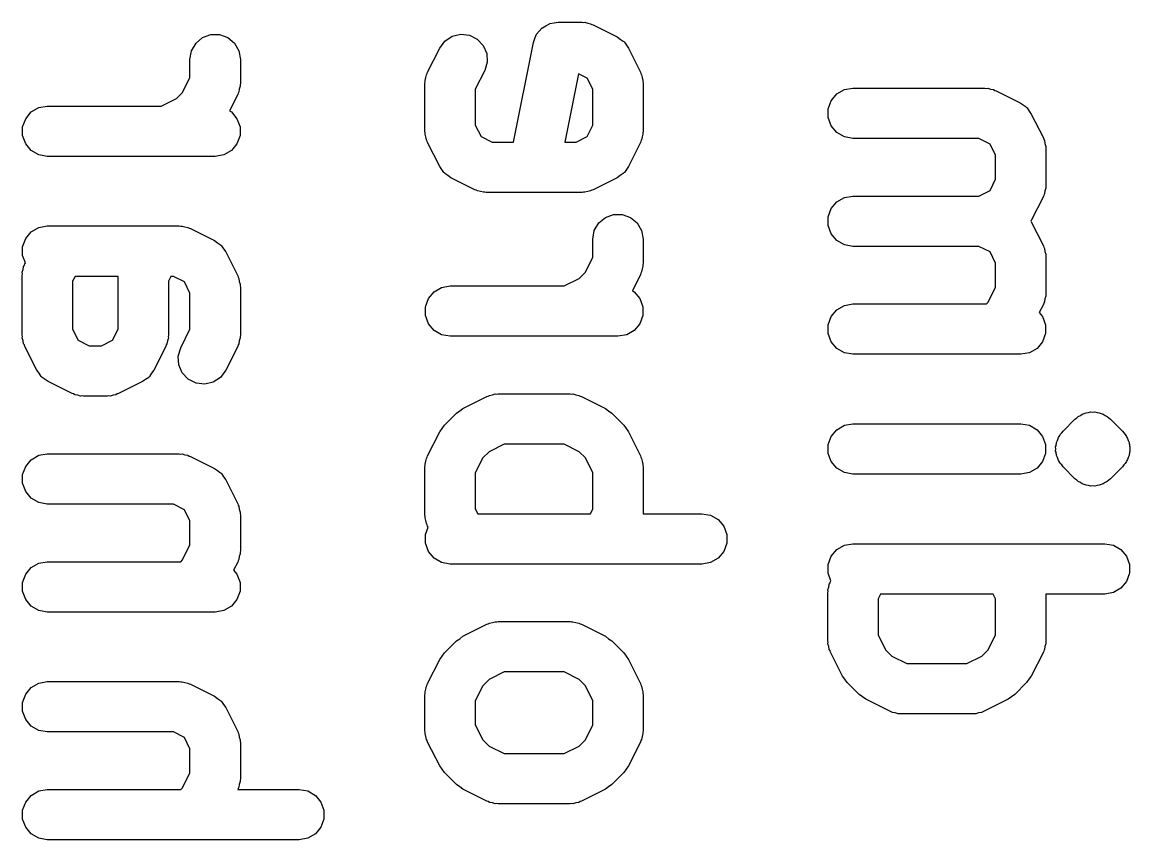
# Model space of a CAD drawing. Extents: x 143.4 to 157.2, y -97.9 to -72.4.
# Drawn here: x 150.62 to 157.22, y -90.33 to -85.46 of the extents above; entities that cross this region are included whole.
import ezdxf

# ---------------------------------------------------------------- set-up
doc = ezdxf.new("R2010")
doc.units = 0
doc.header["$MEASUREMENT"] = 0
doc.layers.add('BLACK', color=7, linetype='CONTINUOUS')

msp = doc.modelspace()

# ---------------------------------------------------------------- linework, layer by layer
at = {"layer": 'Black'}
for p, q in [((153.742, -85.4784), (153.763, -85.4662)), ((153.763, -85.4662), (153.765, -85.4659)), ((153.765, -85.4659), (153.766, -85.4651)), ((153.766, -85.4651), (153.79, -85.4614)), ((153.79, -85.4614), (153.814, -85.4571)), ((153.814, -85.4571), (153.957, -85.4571)), ((153.957, -85.4571), (153.966, -85.4586)), ((153.966, -85.4586), (153.974, -85.4581)), ((153.974, -85.4581), (153.991, -85.4631)), ((153.991, -85.4631), (154.008, -85.4662)), ((154.008, -85.4662), (154.016, -85.4705)), ((151.696, -85.5487), (151.745, -85.5309)), ((151.745, -85.5309), (151.797, -85.5309)), ((151.797, -85.5309), (151.846, -85.5487)), ((153.183, -85.5409), (153.234, -85.5288)), ((153.234, -85.5288), (153.286, -85.5348)), ((153.286, -85.5348), (153.332, -85.5581)), ((153.676, -85.555), (153.684, -85.5321)), ((153.684, -85.5321), (153.685, -85.5308)), ((153.685, -85.5308), (153.686, -85.5292)), ((153.686, -85.5292), (153.702, -85.5109)), ((153.702, -85.5109), (153.718, -85.4922)), ((153.718, -85.4922), (153.719, -85.4914)), ((153.719, -85.4914), (153.721, -85.4901)), ((153.721, -85.4901), (153.742, -85.4784)), ((154.016, -85.4705), (154.024, -85.473)), ((154.024, -85.473), (154.167, -85.5444)), ((151.63, -85.6273), (151.657, -85.5822)), ((151.657, -85.5822), (151.696, -85.5487)), ((151.846, -85.5487), (151.886, -85.5822)), ((151.886, -85.5822), (151.912, -85.6273)), ((153.109, -85.6115), (153.14, -85.5696)), ((153.14, -85.5696), (153.183, -85.5409)), ((153.332, -85.5581), (153.368, -85.5959)), ((153.368, -85.5959), (153.389, -85.6437)), ((153.548, -86.1714), (153.667, -85.5777)), ((153.667, -85.5777), (153.676, -85.555)), ((154.167, -85.5444), (154.185, -85.5575)), ((154.185, -85.5575), (154.203, -85.5696)), ((154.203, -85.5696), (154.206, -85.573)), ((154.206, -85.573), (154.209, -85.5754)), ((154.209, -85.5754), (154.221, -85.5938)), ((154.221, -85.5938), (154.234, -85.6115)), ((151.621, -85.6786), (151.63, -85.6273)), ((151.912, -85.6273), (151.921, -85.6786)), ((153.037, -85.7543), (153.109, -85.6115)), ((153.389, -85.6437), (153.392, -85.6957)), ((154.234, -85.6115), (154.306, -85.7543)), ((151.621, -85.786), (151.621, -85.6786)), ((151.921, -85.6786), (151.921, -85.8214)), ((153.392, -85.6957), (153.377, -85.7457)), ((151.577, -85.8754), (151.621, -85.786)), ((153.022, -85.8043), (153.027, -85.7874)), ((153.027, -85.7874), (153.03, -85.7701)), ((153.03, -85.7701), (153.035, -85.7626)), ((153.035, -85.7626), (153.037, -85.7543)), ((153.377, -85.7457), (153.321, -85.8568)), ((153.936, -85.7642), (153.854, -86.1714)), ((153.988, -85.7904), (153.936, -85.7642)), ((154.021, -85.8568), (153.988, -85.7904)), ((154.306, -85.7543), (154.308, -85.7626)), ((154.308, -85.7626), (154.312, -85.7701)), ((154.312, -85.7701), (154.315, -85.7874)), ((154.315, -85.7874), (154.32, -85.8043)), ((151.915, -85.8554), (151.912, -85.8727)), ((151.92, -85.8386), (151.915, -85.8554)), ((151.921, -85.8214), (151.92, -85.8299)), ((151.92, -85.8299), (151.92, -85.8386)), ((153.021, -85.8214), (153.023, -85.8129)), ((153.021, -86.1071), (153.021, -85.8214)), ((153.023, -85.8129), (153.022, -85.8043)), ((153.321, -85.8568), (153.321, -86.0717)), ((154.021, -86.0717), (154.021, -85.8568)), ((154.32, -85.8043), (154.32, -85.8129)), ((154.32, -85.8129), (154.321, -85.8214)), ((154.321, -85.8214), (154.321, -86.1071)), ((155.475, -85.8851), (155.52, -85.859)), ((155.52, -85.859), (155.571, -85.85)), ((155.571, -85.85), (156.357, -85.85)), ((156.357, -85.85), (156.366, -85.8515)), ((156.366, -85.8515), (156.374, -85.851)), ((156.374, -85.851), (156.391, -85.856)), ((156.391, -85.856), (156.408, -85.859)), ((156.408, -85.859), (156.416, -85.8634)), ((156.416, -85.8634), (156.424, -85.8658)), ((156.424, -85.8658), (156.567, -85.9373)), ((151.45, -85.9571), (151.54, -85.9124)), ((151.54, -85.9124), (151.577, -85.8754)), ((151.906, -85.8885), (151.857, -85.9859)), ((151.908, -85.8802), (151.906, -85.8885)), ((151.912, -85.8727), (151.908, -85.8802)), ((155.424, -85.974), (155.442, -85.925)), ((155.442, -85.925), (155.475, -85.8851)), ((150.642, -86.0321), (150.675, -85.9922)), ((150.675, -85.9922), (150.72, -85.9662)), ((150.72, -85.9662), (150.771, -85.9571)), ((150.771, -85.9571), (151.45, -85.9571)), ((151.857, -85.9859), (151.868, -85.9922)), ((151.868, -85.9922), (151.901, -86.0321)), ((155.424, -86.026), (155.424, -85.974)), ((156.567, -85.9373), (156.585, -85.9504)), ((156.585, -85.9504), (156.603, -85.9625)), ((156.603, -85.9625), (156.606, -85.9658)), ((156.606, -85.9658), (156.609, -85.9683)), ((156.609, -85.9683), (156.621, -85.9867)), ((156.621, -85.9867), (156.634, -86.0043)), ((150.624, -86.0811), (150.642, -86.0321)), ((151.901, -86.0321), (151.919, -86.0811)), ((155.442, -86.075), (155.424, -86.026)), ((156.634, -86.0043), (156.706, -86.1472)), ((150.624, -86.1332), (150.624, -86.0811)), ((151.919, -86.0811), (151.919, -86.1332)), ((153.023, -86.1157), (153.021, -86.1071)), ((153.022, -86.1243), (153.023, -86.1157)), ((153.027, -86.1411), (153.022, -86.1243)), ((153.321, -86.0717), (153.355, -86.1382)), ((153.988, -86.1382), (154.021, -86.0717)), ((154.32, -86.1243), (154.315, -86.1411)), ((154.321, -86.1071), (154.32, -86.1157)), ((154.32, -86.1157), (154.32, -86.1243)), ((155.475, -86.1149), (155.442, -86.075)), ((155.52, -86.141), (155.475, -86.1149)), ((150.642, -86.1821), (150.624, -86.1332)), ((150.675, -86.222), (150.642, -86.1821)), ((151.901, -86.1821), (151.868, -86.222)), ((151.919, -86.1332), (151.901, -86.1821)), ((153.03, -86.1584), (153.027, -86.1411)), ((153.035, -86.1659), (153.03, -86.1584)), ((153.037, -86.1742), (153.035, -86.1659)), ((153.109, -86.3171), (153.037, -86.1742)), ((153.355, -86.1382), (153.421, -86.1714)), ((153.421, -86.1714), (153.548, -86.1714)), ((153.854, -86.1714), (153.922, -86.1714)), ((153.922, -86.1714), (153.988, -86.1382)), ((154.306, -86.1742), (154.234, -86.3171)), ((154.308, -86.1659), (154.306, -86.1742)), ((154.312, -86.1584), (154.308, -86.1659)), ((154.315, -86.1411), (154.312, -86.1584)), ((155.571, -86.15), (155.52, -86.141)), ((156.322, -86.15), (155.571, -86.15)), ((156.388, -86.1832), (156.322, -86.15)), ((156.421, -86.2497), (156.388, -86.1832)), ((156.706, -86.1472), (156.708, -86.1555)), ((156.708, -86.1555), (156.712, -86.163)), ((156.712, -86.163), (156.715, -86.1803)), ((156.715, -86.1803), (156.72, -86.1971)), ((150.72, -86.2481), (150.675, -86.222)), ((150.771, -86.2571), (150.72, -86.2481)), ((151.771, -86.2571), (150.771, -86.2571)), ((151.823, -86.2481), (151.771, -86.2571)), ((151.868, -86.222), (151.823, -86.2481)), ((156.421, -86.3932), (156.421, -86.2497)), ((156.72, -86.1971), (156.72, -86.2058)), ((156.72, -86.2058), (156.721, -86.2143)), ((156.721, -86.2143), (156.721, -86.4286)), ((153.122, -86.3348), (153.109, -86.3171)), ((154.234, -86.3171), (154.221, -86.3348)), ((153.134, -86.3531), (153.122, -86.3348)), ((153.137, -86.3556), (153.134, -86.3531)), ((153.14, -86.3589), (153.137, -86.3556)), ((153.158, -86.3711), (153.14, -86.3589)), ((153.176, -86.3842), (153.158, -86.3711)), ((153.319, -86.4556), (153.176, -86.3842)), ((154.167, -86.3842), (154.024, -86.4556)), ((154.185, -86.3711), (154.167, -86.3842)), ((154.203, -86.3589), (154.185, -86.3711)), ((154.206, -86.3556), (154.203, -86.3589)), ((154.209, -86.3531), (154.206, -86.3556)), ((154.221, -86.3348), (154.209, -86.3531)), ((156.388, -86.4596), (156.421, -86.3932)), ((153.327, -86.4581), (153.319, -86.4556)), ((153.334, -86.4624), (153.327, -86.4581)), ((154.016, -86.4581), (154.008, -86.4624)), ((154.024, -86.4556), (154.016, -86.4581)), ((156.322, -86.4929), (156.388, -86.4596)), ((156.72, -86.4457), (156.715, -86.4626)), ((156.721, -86.4286), (156.72, -86.4371)), ((156.72, -86.4371), (156.72, -86.4457)), ((153.352, -86.4654), (153.334, -86.4624)), ((153.369, -86.4704), (153.352, -86.4654)), ((153.377, -86.4699), (153.369, -86.4704)), ((153.386, -86.4714), (153.377, -86.4699)), ((153.957, -86.4714), (153.386, -86.4714)), ((153.966, -86.4699), (153.957, -86.4714)), ((153.974, -86.4704), (153.966, -86.4699)), ((153.991, -86.4654), (153.974, -86.4704)), ((154.008, -86.4624), (153.991, -86.4654)), ((155.475, -86.5279), (155.52, -86.5019)), ((155.52, -86.5019), (155.571, -86.4929)), ((155.571, -86.4929), (156.322, -86.4929)), ((156.706, -86.4957), (156.634, -86.6385)), ((156.708, -86.4874), (156.706, -86.4957)), ((156.712, -86.4799), (156.708, -86.4874)), ((156.715, -86.4626), (156.712, -86.4799)), ((155.424, -86.6168), (155.442, -86.5679)), ((155.442, -86.5679), (155.475, -86.5279)), ((154.03, -86.6987), (154.057, -86.6536)), ((154.057, -86.6536), (154.096, -86.6201)), ((154.096, -86.6201), (154.145, -86.6023)), ((154.145, -86.6023), (154.197, -86.6023)), ((154.197, -86.6023), (154.246, -86.6201)), ((154.246, -86.6201), (154.286, -86.6536)), ((154.286, -86.6536), (154.312, -86.6987)), ((155.424, -86.6689), (155.424, -86.6168)), ((156.634, -86.6385), (156.631, -86.6429)), ((156.631, -86.6429), (156.634, -86.6472)), ((156.634, -86.6472), (156.706, -86.7901)), ((150.642, -86.7464), (150.675, -86.7065)), ((150.675, -86.7065), (150.72, -86.6805)), ((150.72, -86.6805), (150.771, -86.6714)), ((150.771, -86.6714), (151.557, -86.6714)), ((151.557, -86.6714), (151.566, -86.6729)), ((151.566, -86.6729), (151.574, -86.6724)), ((151.574, -86.6724), (151.591, -86.6774)), ((151.591, -86.6774), (151.608, -86.6805)), ((151.608, -86.6805), (151.616, -86.6848)), ((151.616, -86.6848), (151.624, -86.6873)), ((151.624, -86.6873), (151.767, -86.7587)), ((154.021, -86.75), (154.03, -86.6987)), ((154.312, -86.6987), (154.321, -86.75)), ((155.442, -86.7179), (155.424, -86.6689)), ((155.475, -86.7578), (155.442, -86.7179)), ((150.624, -86.7954), (150.642, -86.7464)), ((151.767, -86.7587), (151.785, -86.7718)), ((151.785, -86.7718), (151.803, -86.7839)), ((151.803, -86.7839), (151.806, -86.7873)), ((151.806, -86.7873), (151.809, -86.7897)), ((151.809, -86.7897), (151.821, -86.8081)), ((154.021, -86.8574), (154.021, -86.75)), ((154.321, -86.75), (154.321, -86.8929)), ((155.52, -86.7838), (155.475, -86.7578)), ((155.571, -86.7929), (155.52, -86.7838)), ((150.624, -86.8475), (150.624, -86.7954)), ((150.64, -86.8919), (150.624, -86.8475)), ((151.821, -86.8081), (151.834, -86.8258)), ((151.834, -86.8258), (151.906, -86.9686)), ((156.322, -86.7929), (155.571, -86.7929)), ((156.388, -86.8261), (156.322, -86.7929)), ((156.421, -86.8926), (156.388, -86.8261)), ((156.706, -86.7901), (156.708, -86.7983)), ((156.708, -86.7983), (156.712, -86.8058)), ((156.712, -86.8058), (156.715, -86.8231)), ((156.715, -86.8231), (156.72, -86.84)), ((156.72, -86.84), (156.72, -86.8486)), ((156.72, -86.8486), (156.721, -86.8571)), ((150.627, -86.9303), (150.63, -86.913)), ((150.63, -86.913), (150.635, -86.9055)), ((150.635, -86.9055), (150.637, -86.8972)), ((150.637, -86.8972), (150.64, -86.8919)), ((153.977, -86.9469), (154.021, -86.8574)), ((154.32, -86.91), (154.315, -86.9269)), ((154.321, -86.8929), (154.32, -86.9014)), ((154.32, -86.9014), (154.32, -86.91)), ((156.421, -87.036), (156.421, -86.8926)), ((156.721, -86.8571), (156.721, -87.0714)), ((150.621, -86.9643), (150.623, -86.9558)), ((150.621, -87.3214), (150.621, -86.9643)), ((150.622, -86.9471), (150.627, -86.9303)), ((150.623, -86.9558), (150.622, -86.9471)), ((150.936, -86.9714), (150.921, -86.9997)), ((151.193, -86.9714), (150.936, -86.9714)), ((151.193, -87.286), (151.193, -86.9714)), ((151.507, -86.9714), (151.493, -86.9997)), ((151.522, -86.9714), (151.507, -86.9714)), ((151.588, -87.0047), (151.522, -86.9714)), ((151.906, -86.9686), (151.908, -86.9769)), ((151.908, -86.9769), (151.912, -86.9844)), ((151.912, -86.9844), (151.915, -87.0017)), ((153.85, -87.0286), (153.94, -86.9839)), ((153.94, -86.9839), (153.977, -86.9469)), ((154.306, -86.9599), (154.257, -87.0573)), ((154.308, -86.9517), (154.306, -86.9599)), ((154.312, -86.9442), (154.308, -86.9517)), ((154.315, -86.9269), (154.312, -86.9442)), ((150.921, -86.9997), (150.921, -87.286)), ((151.493, -86.9997), (151.493, -87.3214)), ((151.621, -87.0711), (151.588, -87.0047)), ((151.915, -87.0017), (151.92, -87.0186)), ((151.92, -87.0186), (151.92, -87.0272)), ((151.92, -87.0272), (151.921, -87.0357)), ((151.921, -87.0357), (151.921, -87.3214)), ((153.075, -87.0637), (153.12, -87.0376)), ((153.12, -87.0376), (153.171, -87.0286)), ((153.171, -87.0286), (153.85, -87.0286)), ((156.377, -87.1254), (156.421, -87.036)), ((151.621, -87.286), (151.621, -87.0711)), ((153.024, -87.1525), (153.042, -87.1036)), ((153.042, -87.1036), (153.075, -87.0637)), ((154.257, -87.0573), (154.268, -87.0637)), ((154.268, -87.0637), (154.301, -87.1036)), ((154.301, -87.1036), (154.319, -87.1525)), ((156.715, -87.1054), (156.712, -87.1227)), ((156.72, -87.0886), (156.715, -87.1054)), ((156.721, -87.0714), (156.72, -87.0799)), ((156.72, -87.0799), (156.72, -87.0886)), ((153.024, -87.2046), (153.024, -87.1525)), ((154.319, -87.1525), (154.319, -87.2046)), ((155.442, -87.2107), (155.475, -87.1708)), ((155.475, -87.1708), (155.52, -87.1448)), ((155.52, -87.1448), (155.571, -87.1357)), ((155.571, -87.1357), (156.366, -87.1357)), ((156.366, -87.1357), (156.377, -87.1254)), ((156.706, -87.1385), (156.681, -87.1869)), ((156.708, -87.1302), (156.706, -87.1385)), ((156.712, -87.1227), (156.708, -87.1302)), ((153.042, -87.2536), (153.024, -87.2046)), ((154.319, -87.2046), (154.301, -87.2536)), ((155.424, -87.2597), (155.442, -87.2107)), ((156.681, -87.1869), (156.701, -87.2107)), ((156.701, -87.2107), (156.719, -87.2597)), ((150.921, -87.286), (150.955, -87.3525)), ((151.16, -87.3525), (151.193, -87.286)), ((151.566, -87.3972), (151.621, -87.286)), ((153.075, -87.2935), (153.042, -87.2536)), ((153.12, -87.3195), (153.075, -87.2935)), ((154.268, -87.2935), (154.223, -87.3195)), ((154.301, -87.2536), (154.268, -87.2935)), ((155.424, -87.3118), (155.424, -87.2597)), ((155.442, -87.3607), (155.424, -87.3118)), ((156.719, -87.3118), (156.701, -87.3607)), ((156.719, -87.2597), (156.719, -87.3118)), ((150.623, -87.3299), (150.621, -87.3214)), ((150.622, -87.3386), (150.623, -87.3299)), ((150.627, -87.3554), (150.622, -87.3386)), ((150.63, -87.3727), (150.627, -87.3554)), ((150.635, -87.3802), (150.63, -87.3727)), ((150.637, -87.3885), (150.635, -87.3802)), ((150.955, -87.3525), (151.021, -87.3857)), ((151.093, -87.3857), (151.16, -87.3525)), ((151.479, -87.3802), (151.477, -87.3885)), ((151.484, -87.3727), (151.479, -87.3802)), ((151.487, -87.3554), (151.484, -87.3727)), ((151.492, -87.3386), (151.487, -87.3554)), ((151.493, -87.3214), (151.491, -87.3299)), ((151.491, -87.3299), (151.492, -87.3386)), ((151.908, -87.3802), (151.906, -87.3885)), ((151.912, -87.3727), (151.908, -87.3802)), ((151.915, -87.3554), (151.912, -87.3727)), ((151.92, -87.3386), (151.915, -87.3554)), ((151.921, -87.3214), (151.92, -87.3299)), ((151.92, -87.3299), (151.92, -87.3386)), ((153.171, -87.3286), (153.12, -87.3195)), ((154.171, -87.3286), (153.171, -87.3286)), ((154.223, -87.3195), (154.171, -87.3286)), ((155.475, -87.4006), (155.442, -87.3607)), ((156.701, -87.3607), (156.668, -87.4006)), ((150.709, -87.5314), (150.637, -87.3885)), ((151.021, -87.3857), (151.093, -87.3857)), ((151.477, -87.3885), (151.406, -87.5314)), ((151.551, -87.4471), (151.566, -87.3972)), ((151.554, -87.4991), (151.551, -87.4471)), ((151.906, -87.3885), (151.834, -87.5314)), ((155.52, -87.4267), (155.475, -87.4006)), ((155.571, -87.4357), (155.52, -87.4267)), ((156.571, -87.4357), (155.571, -87.4357)), ((156.623, -87.4267), (156.571, -87.4357)), ((156.668, -87.4006), (156.623, -87.4267)), ((151.575, -87.5469), (151.554, -87.4991)), ((150.722, -87.549), (150.709, -87.5314)), ((150.734, -87.5674), (150.722, -87.549)), ((150.737, -87.5699), (150.734, -87.5674)), ((150.74, -87.5732), (150.737, -87.5699)), ((150.758, -87.5853), (150.74, -87.5732)), ((151.375, -87.5732), (151.356, -87.5853)), ((151.377, -87.5699), (151.375, -87.5732)), ((151.38, -87.5674), (151.377, -87.5699)), ((151.392, -87.549), (151.38, -87.5674)), ((151.406, -87.5314), (151.392, -87.549)), ((151.611, -87.5848), (151.575, -87.5469)), ((151.803, -87.5732), (151.76, -87.6019)), ((151.834, -87.5314), (151.803, -87.5732)), ((150.776, -87.5984), (150.758, -87.5853)), ((150.919, -87.6699), (150.776, -87.5984)), ((151.339, -87.5984), (151.196, -87.6699)), ((151.356, -87.5853), (151.339, -87.5984)), ((151.657, -87.6081), (151.611, -87.5848)), ((151.709, -87.614), (151.657, -87.6081)), ((151.76, -87.6019), (151.709, -87.614)), ((150.927, -87.6723), (150.919, -87.6699)), ((150.934, -87.6767), (150.927, -87.6723)), ((150.952, -87.6797), (150.934, -87.6767)), ((150.969, -87.6847), (150.952, -87.6797)), ((150.977, -87.6842), (150.969, -87.6847)), ((150.986, -87.6857), (150.977, -87.6842)), ((151.129, -87.6857), (150.986, -87.6857)), ((151.137, -87.6842), (151.129, -87.6857)), ((151.146, -87.6847), (151.137, -87.6842)), ((151.163, -87.6797), (151.146, -87.6847)), ((151.18, -87.6767), (151.163, -87.6797)), ((151.187, -87.6723), (151.18, -87.6767)), ((151.196, -87.6699), (151.187, -87.6723)), ((153.247, -87.7587), (153.39, -87.6873)), ((153.39, -87.6873), (153.398, -87.6848)), ((153.398, -87.6848), (153.406, -87.6805)), ((153.406, -87.6805), (153.423, -87.6774)), ((153.423, -87.6774), (153.44, -87.6724)), ((153.44, -87.6724), (153.449, -87.6729)), ((153.449, -87.6729), (153.457, -87.6714)), ((153.457, -87.6714), (153.886, -87.6714)), ((153.886, -87.6714), (153.894, -87.6729)), ((153.894, -87.6729), (153.903, -87.6724)), ((153.903, -87.6724), (153.92, -87.6774)), ((153.92, -87.6774), (153.937, -87.6805)), ((153.937, -87.6805), (153.945, -87.6848)), ((153.945, -87.6848), (153.953, -87.6873)), ((153.953, -87.6873), (154.096, -87.7587)), ((153.208, -87.7868), (153.228, -87.773)), ((153.228, -87.773), (153.247, -87.7587)), ((154.096, -87.7587), (154.115, -87.773)), ((154.115, -87.773), (154.135, -87.7868)), ((156.974, -87.7825), (156.987, -87.7791)), ((156.987, -87.7791), (157, -87.7803)), ((157, -87.7803), (157.013, -87.7791)), ((157.013, -87.7791), (157.026, -87.7825)), ((153.137, -87.8582), (153.208, -87.7868)), ((154.135, -87.7868), (154.206, -87.8582)), ((156.823, -87.8939), (156.894, -87.8225)), ((156.894, -87.8225), (156.905, -87.815)), ((156.905, -87.815), (156.914, -87.8057)), ((156.914, -87.8057), (156.926, -87.8002)), ((156.926, -87.8002), (156.937, -87.7926)), ((156.937, -87.7926), (156.949, -87.7892)), ((156.949, -87.7892), (156.961, -87.7837)), ((156.961, -87.7837), (156.974, -87.7825)), ((157.026, -87.7825), (157.039, -87.7837)), ((157.039, -87.7837), (157.051, -87.7892)), ((157.051, -87.7892), (157.063, -87.7926)), ((157.063, -87.7926), (157.074, -87.8002)), ((157.074, -87.8002), (157.086, -87.8057)), ((157.086, -87.8057), (157.095, -87.815)), ((157.095, -87.815), (157.106, -87.8225)), ((157.106, -87.8225), (157.177, -87.8939)), ((153.037, -88.0401), (153.109, -87.8972)), ((153.109, -87.8972), (153.123, -87.8779)), ((153.123, -87.8779), (153.137, -87.8582)), ((154.206, -87.8582), (154.22, -87.8779)), ((154.22, -87.8779), (154.234, -87.8972)), ((154.234, -87.8972), (154.306, -88.0401)), ((155.442, -87.925), (155.475, -87.8851)), ((155.475, -87.8851), (155.52, -87.859)), ((155.52, -87.859), (155.571, -87.85)), ((155.571, -87.85), (156.571, -87.85)), ((156.571, -87.85), (156.623, -87.859)), ((156.623, -87.859), (156.668, -87.8851)), ((156.668, -87.8851), (156.701, -87.925)), ((156.806, -87.914), (156.815, -87.9047)), ((156.815, -87.9047), (156.823, -87.8939)), ((157.177, -87.8939), (157.185, -87.9047)), ((157.185, -87.9047), (157.194, -87.914)), ((153.493, -87.9714), (153.403, -88.0161)), ((153.85, -87.9714), (153.493, -87.9714)), ((153.94, -88.0161), (153.85, -87.9714)), ((155.424, -87.974), (155.442, -87.925)), ((155.424, -88.026), (155.424, -87.974)), ((156.701, -87.925), (156.719, -87.974)), ((156.719, -87.974), (156.719, -88.026)), ((156.781, -87.974), (156.783, -87.9678)), ((156.781, -87.9805), (156.781, -87.974)), ((156.783, -87.9678), (156.784, -87.9612)), ((156.784, -87.9612), (156.789, -87.9493)), ((156.789, -87.9493), (156.793, -87.9366)), ((156.793, -87.9366), (156.796, -87.9312)), ((156.796, -87.9312), (156.799, -87.925)), ((156.799, -87.925), (156.803, -87.9199)), ((156.803, -87.9199), (156.806, -87.914)), ((157.194, -87.914), (157.197, -87.9199)), ((157.197, -87.9199), (157.201, -87.925)), ((157.201, -87.925), (157.204, -87.9312)), ((157.204, -87.9312), (157.207, -87.9366)), ((157.207, -87.9366), (157.211, -87.9493)), ((157.211, -87.9493), (157.216, -87.9612)), ((157.216, -87.9612), (157.217, -87.9678)), ((157.217, -87.9678), (157.219, -87.974)), ((157.219, -87.974), (157.219, -87.9805)), ((150.675, -88.0637), (150.72, -88.0376)), ((150.72, -88.0376), (150.771, -88.0286)), ((150.771, -88.0286), (151.557, -88.0286)), ((151.557, -88.0286), (151.566, -88.0301)), ((151.566, -88.0301), (151.574, -88.0296)), ((151.574, -88.0296), (151.591, -88.0346)), ((151.591, -88.0346), (151.608, -88.0376)), ((151.608, -88.0376), (151.616, -88.0419)), ((151.616, -88.0419), (151.624, -88.0444)), ((153.035, -88.0483), (153.037, -88.0401)), ((153.403, -88.0161), (153.366, -88.0531)), ((153.977, -88.0531), (153.94, -88.0161)), ((154.306, -88.0401), (154.308, -88.0483)), ((155.442, -88.075), (155.424, -88.026)), ((156.719, -88.026), (156.701, -88.075)), ((156.779, -87.9869), (156.781, -87.9805)), ((156.78, -88), (156.779, -87.9869)), ((156.779, -88.0131), (156.78, -88)), ((156.781, -88.0194), (156.779, -88.0131)), ((156.781, -88.026), (156.781, -88.0194)), ((156.783, -88.0322), (156.781, -88.026)), ((156.784, -88.0388), (156.783, -88.0322)), ((156.789, -88.0507), (156.784, -88.0388)), ((157.216, -88.0388), (157.211, -88.0507)), ((157.217, -88.0322), (157.216, -88.0388)), ((157.219, -88.026), (157.217, -88.0322)), ((157.219, -87.9805), (157.221, -87.9869)), ((157.221, -88.0131), (157.219, -88.0194)), ((157.219, -88.0194), (157.219, -88.026)), ((157.221, -87.9869), (157.22, -88)), ((157.22, -88), (157.221, -88.0131)), ((150.624, -88.1525), (150.642, -88.1036)), ((150.642, -88.1036), (150.675, -88.0637)), ((151.624, -88.0444), (151.767, -88.1158)), ((153.021, -88.1071), (153.023, -88.0986)), ((153.021, -88.3929), (153.021, -88.1071)), ((153.022, -88.09), (153.027, -88.0731)), ((153.023, -88.0986), (153.022, -88.09)), ((153.027, -88.0731), (153.03, -88.0558)), ((153.03, -88.0558), (153.035, -88.0483)), ((153.366, -88.0531), (153.321, -88.1426)), ((154.021, -88.1426), (153.977, -88.0531)), ((154.308, -88.0483), (154.312, -88.0558)), ((154.312, -88.0558), (154.315, -88.0731)), ((154.315, -88.0731), (154.32, -88.09)), ((154.32, -88.09), (154.32, -88.0986)), ((154.32, -88.0986), (154.321, -88.1071)), ((154.321, -88.1071), (154.321, -88.3857)), ((155.475, -88.1149), (155.442, -88.075)), ((156.701, -88.075), (156.668, -88.1149)), ((156.793, -88.0634), (156.789, -88.0507)), ((156.796, -88.0688), (156.793, -88.0634)), ((156.799, -88.075), (156.796, -88.0688)), ((156.803, -88.0801), (156.799, -88.075)), ((156.806, -88.086), (156.803, -88.0801)), ((156.815, -88.0953), (156.806, -88.086)), ((156.823, -88.1061), (156.815, -88.0953)), ((156.894, -88.1775), (156.823, -88.1061)), ((157.177, -88.1061), (157.106, -88.1775)), ((157.185, -88.0953), (157.177, -88.1061)), ((157.194, -88.086), (157.185, -88.0953)), ((157.197, -88.0801), (157.194, -88.086)), ((157.201, -88.075), (157.197, -88.0801)), ((157.204, -88.0688), (157.201, -88.075)), ((157.207, -88.0634), (157.204, -88.0688)), ((157.211, -88.0507), (157.207, -88.0634)), ((150.624, -88.2046), (150.624, -88.1525)), ((151.767, -88.1158), (151.785, -88.1289)), ((151.785, -88.1289), (151.803, -88.1411)), ((151.803, -88.1411), (151.806, -88.1444)), ((151.806, -88.1444), (151.809, -88.1469)), ((151.809, -88.1469), (151.821, -88.1652)), ((151.821, -88.1652), (151.834, -88.1829)), ((153.321, -88.1426), (153.321, -88.3574)), ((154.021, -88.3574), (154.021, -88.1426)), ((155.52, -88.141), (155.475, -88.1149)), ((155.571, -88.15), (155.52, -88.141)), ((156.571, -88.15), (155.571, -88.15)), ((156.623, -88.141), (156.571, -88.15)), ((156.668, -88.1149), (156.623, -88.141)), ((150.642, -88.2536), (150.624, -88.2046)), ((151.834, -88.1829), (151.906, -88.3258)), ((156.905, -88.185), (156.894, -88.1775)), ((156.914, -88.1943), (156.905, -88.185)), ((156.926, -88.1998), (156.914, -88.1943)), ((156.937, -88.2074), (156.926, -88.1998)), ((156.949, -88.2108), (156.937, -88.2074)), ((156.961, -88.2163), (156.949, -88.2108)), ((156.974, -88.2175), (156.961, -88.2163)), ((156.987, -88.2209), (156.974, -88.2175)), ((157, -88.2197), (156.987, -88.2209)), ((157.013, -88.2209), (157, -88.2197)), ((157.026, -88.2175), (157.013, -88.2209)), ((157.039, -88.2163), (157.026, -88.2175)), ((157.051, -88.2108), (157.039, -88.2163)), ((157.063, -88.2074), (157.051, -88.2108)), ((157.074, -88.1998), (157.063, -88.2074)), ((157.086, -88.1943), (157.074, -88.1998)), ((157.095, -88.185), (157.086, -88.1943)), ((157.106, -88.1775), (157.095, -88.185)), ((150.675, -88.2935), (150.642, -88.2536)), ((150.72, -88.3195), (150.675, -88.2935)), ((150.771, -88.3286), (150.72, -88.3195)), ((151.522, -88.3286), (150.771, -88.3286)), ((151.588, -88.3618), (151.522, -88.3286)), ((151.621, -88.4283), (151.588, -88.3618)), ((151.906, -88.3258), (151.908, -88.3341)), ((151.908, -88.3341), (151.912, -88.3416)), ((151.912, -88.3416), (151.915, -88.3589)), ((151.915, -88.3589), (151.92, -88.3757)), ((153.321, -88.3574), (153.336, -88.3857)), ((154.007, -88.3857), (154.021, -88.3574)), ((151.621, -88.5717), (151.621, -88.4283)), ((151.92, -88.3757), (151.92, -88.3843)), ((151.92, -88.3843), (151.921, -88.3929)), ((151.921, -88.3929), (151.921, -88.6071)), ((153.023, -88.4014), (153.021, -88.3929)), ((153.022, -88.41), (153.023, -88.4014)), ((153.027, -88.4269), (153.022, -88.41)), ((153.03, -88.4442), (153.027, -88.4269)), ((153.336, -88.3857), (154.007, -88.3857)), ((154.321, -88.3857), (154.671, -88.3857)), ((154.671, -88.3857), (154.723, -88.3948)), ((154.723, -88.3948), (154.768, -88.4208)), ((154.768, -88.4208), (154.801, -88.4607)), ((153.024, -88.5097), (153.04, -88.4652)), ((153.035, -88.4517), (153.03, -88.4442)), ((153.037, -88.4599), (153.035, -88.4517)), ((153.04, -88.4652), (153.037, -88.4599)), ((154.801, -88.4607), (154.819, -88.5097)), ((151.577, -88.6611), (151.621, -88.5717)), ((153.024, -88.5618), (153.024, -88.5097)), ((153.042, -88.6107), (153.024, -88.5618)), ((154.819, -88.5618), (154.801, -88.6107)), ((154.819, -88.5097), (154.819, -88.5618)), ((155.52, -88.5733), (155.571, -88.5643)), ((155.571, -88.5643), (157.071, -88.5643)), ((157.071, -88.5643), (157.123, -88.5733)), ((151.92, -88.6243), (151.915, -88.6411)), ((151.921, -88.6071), (151.92, -88.6157)), ((151.92, -88.6157), (151.92, -88.6243)), ((153.075, -88.6506), (153.042, -88.6107)), ((154.801, -88.6107), (154.768, -88.6506)), ((155.442, -88.6393), (155.475, -88.5994)), ((155.475, -88.5994), (155.52, -88.5733)), ((157.123, -88.5733), (157.168, -88.5994)), ((157.168, -88.5994), (157.201, -88.6393)), ((150.675, -88.7065), (150.72, -88.6805)), ((150.72, -88.6805), (150.771, -88.6714)), ((150.771, -88.6714), (151.566, -88.6714)), ((151.566, -88.6714), (151.577, -88.6611)), ((151.906, -88.6742), (151.881, -88.7227)), ((151.908, -88.6659), (151.906, -88.6742)), ((151.912, -88.6584), (151.908, -88.6659)), ((151.915, -88.6411), (151.912, -88.6584)), ((153.12, -88.6767), (153.075, -88.6506)), ((153.171, -88.6857), (153.12, -88.6767)), ((154.671, -88.6857), (153.171, -88.6857)), ((154.723, -88.6767), (154.671, -88.6857)), ((154.768, -88.6506), (154.723, -88.6767)), ((155.424, -88.6882), (155.442, -88.6393)), ((155.424, -88.7403), (155.424, -88.6882)), ((157.201, -88.6393), (157.219, -88.6882)), ((157.219, -88.6882), (157.219, -88.7403)), ((150.624, -88.7954), (150.642, -88.7464)), ((150.642, -88.7464), (150.675, -88.7065)), ((151.881, -88.7227), (151.901, -88.7464)), ((151.901, -88.7464), (151.919, -88.7954)), ((155.44, -88.7848), (155.424, -88.7403)), ((157.219, -88.7403), (157.201, -88.7893)), ((150.624, -88.8475), (150.624, -88.7954)), ((151.919, -88.7954), (151.919, -88.8475)), ((155.422, -88.84), (155.427, -88.8231)), ((155.427, -88.8231), (155.43, -88.8058)), ((155.43, -88.8058), (155.435, -88.7983)), ((155.435, -88.7983), (155.437, -88.7901)), ((155.437, -88.7901), (155.44, -88.7848)), ((157.168, -88.8292), (157.123, -88.8552)), ((157.201, -88.7893), (157.168, -88.8292)), ((150.642, -88.8964), (150.624, -88.8475)), ((150.675, -88.9363), (150.642, -88.8964)), ((151.901, -88.8964), (151.868, -88.9363)), ((151.919, -88.8475), (151.901, -88.8964)), ((155.421, -88.8571), (155.423, -88.8486)), ((155.421, -89.1429), (155.421, -88.8571)), ((155.423, -88.8486), (155.422, -88.84)), ((155.736, -88.8643), (155.721, -88.8926)), ((155.721, -88.8926), (155.721, -89.1074)), ((156.407, -88.8643), (155.736, -88.8643)), ((156.421, -88.8926), (156.407, -88.8643)), ((156.421, -89.1074), (156.421, -88.8926)), ((157.071, -88.8643), (156.721, -88.8643)), ((156.721, -88.8643), (156.721, -89.1429)), ((157.123, -88.8552), (157.071, -88.8643)), ((150.72, -88.9624), (150.675, -88.9363)), ((150.771, -88.9714), (150.72, -88.9624)), ((151.823, -88.9624), (151.771, -88.9714)), ((151.868, -88.9363), (151.823, -88.9624)), ((151.771, -88.9714), (150.771, -88.9714)), ((153.423, -89.0346), (153.44, -89.0296)), ((153.44, -89.0296), (153.449, -89.0301)), ((153.449, -89.0301), (153.457, -89.0286)), ((153.457, -89.0286), (153.886, -89.0286)), ((153.886, -89.0286), (153.894, -89.0301)), ((153.894, -89.0301), (153.903, -89.0296)), ((153.903, -89.0296), (153.92, -89.0346)), ((153.247, -89.1158), (153.39, -89.0444)), ((153.39, -89.0444), (153.398, -89.0419)), ((153.398, -89.0419), (153.406, -89.0376)), ((153.406, -89.0376), (153.423, -89.0346)), ((153.92, -89.0346), (153.937, -89.0376)), ((153.937, -89.0376), (153.945, -89.0419)), ((153.945, -89.0419), (153.953, -89.0444)), ((153.953, -89.0444), (154.096, -89.1158)), ((153.137, -89.2154), (153.208, -89.1439)), ((153.208, -89.1439), (153.228, -89.1302)), ((153.228, -89.1302), (153.247, -89.1158)), ((154.096, -89.1158), (154.115, -89.1301)), ((154.115, -89.1301), (154.135, -89.1439)), ((154.135, -89.1439), (154.206, -89.2154)), ((155.423, -89.1514), (155.421, -89.1429)), ((155.422, -89.16), (155.423, -89.1514)), ((155.427, -89.1769), (155.422, -89.16)), ((155.721, -89.1074), (155.766, -89.1969)), ((156.377, -89.1969), (156.421, -89.1074)), ((156.72, -89.16), (156.715, -89.1768)), ((156.721, -89.1429), (156.72, -89.1514)), ((156.72, -89.1514), (156.72, -89.16)), ((153.123, -89.235), (153.137, -89.2154)), ((154.206, -89.2154), (154.22, -89.235)), ((155.43, -89.1942), (155.427, -89.1769)), ((155.435, -89.2017), (155.43, -89.1942)), ((155.437, -89.2099), (155.435, -89.2017)), ((155.509, -89.3528), (155.437, -89.2099)), ((155.766, -89.1969), (155.803, -89.2339)), ((156.34, -89.2339), (156.377, -89.1969)), ((156.706, -89.2099), (156.634, -89.3528)), ((156.708, -89.2017), (156.706, -89.2099)), ((156.712, -89.1942), (156.708, -89.2017)), ((156.715, -89.1768), (156.712, -89.1942)), ((153.037, -89.3972), (153.109, -89.2543)), ((153.109, -89.2543), (153.123, -89.235)), ((154.22, -89.235), (154.234, -89.2543)), ((154.234, -89.2543), (154.306, -89.3972)), ((155.803, -89.2339), (155.893, -89.2786)), ((155.893, -89.2786), (156.25, -89.2786)), ((156.25, -89.2786), (156.34, -89.2339)), ((153.493, -89.3286), (153.403, -89.3733)), ((153.85, -89.3286), (153.493, -89.3286)), ((153.94, -89.3733), (153.85, -89.3286)), ((155.523, -89.3721), (155.509, -89.3528)), ((156.634, -89.3528), (156.62, -89.3721)), ((150.642, -89.4607), (150.675, -89.4208)), ((150.675, -89.4208), (150.72, -89.3948)), ((150.72, -89.3948), (150.771, -89.3857)), ((150.771, -89.3857), (151.557, -89.3857)), ((151.557, -89.3857), (151.566, -89.3872)), ((151.566, -89.3872), (151.574, -89.3867)), ((151.574, -89.3867), (151.591, -89.3917)), ((151.591, -89.3917), (151.608, -89.3948)), ((151.608, -89.3948), (151.616, -89.3991)), ((151.616, -89.3991), (151.624, -89.4016)), ((151.624, -89.4016), (151.767, -89.473)), ((153.027, -89.4303), (153.03, -89.413)), ((153.03, -89.413), (153.035, -89.4055)), ((153.035, -89.4055), (153.037, -89.3972)), ((153.366, -89.4103), (153.321, -89.4997)), ((153.403, -89.3733), (153.366, -89.4103)), ((153.977, -89.4103), (153.94, -89.3733)), ((154.021, -89.4997), (153.977, -89.4103)), ((154.306, -89.3972), (154.308, -89.4055)), ((154.308, -89.4055), (154.312, -89.413)), ((154.312, -89.413), (154.315, -89.4303)), ((155.537, -89.3918), (155.523, -89.3721)), ((155.608, -89.4632), (155.537, -89.3918)), ((156.606, -89.3918), (156.535, -89.4632)), ((156.62, -89.3721), (156.606, -89.3918)), ((150.624, -89.5097), (150.642, -89.4607)), ((151.767, -89.473), (151.785, -89.4861)), ((151.785, -89.4861), (151.803, -89.4982)), ((153.021, -89.4643), (153.023, -89.4558)), ((153.021, -89.6786), (153.021, -89.4643)), ((153.022, -89.4471), (153.027, -89.4303)), ((153.023, -89.4558), (153.022, -89.4471)), ((154.315, -89.4303), (154.32, -89.4471)), ((154.32, -89.4471), (154.32, -89.4558)), ((154.32, -89.4558), (154.321, -89.4643)), ((154.321, -89.4643), (154.321, -89.6786)), ((155.628, -89.477), (155.608, -89.4632)), ((155.647, -89.4913), (155.628, -89.477)), ((155.79, -89.5627), (155.647, -89.4913)), ((156.496, -89.4913), (156.353, -89.5627)), ((156.515, -89.477), (156.496, -89.4913)), ((156.535, -89.4632), (156.515, -89.477)), ((150.624, -89.5618), (150.624, -89.5097)), ((150.642, -89.6107), (150.624, -89.5618)), ((151.803, -89.4982), (151.806, -89.5015)), ((151.806, -89.5015), (151.809, -89.504)), ((151.809, -89.504), (151.821, -89.5224)), ((151.821, -89.5224), (151.834, -89.5401)), ((151.834, -89.5401), (151.906, -89.6829)), ((153.321, -89.4997), (153.321, -89.6432)), ((154.021, -89.6432), (154.021, -89.4997)), ((150.675, -89.6506), (150.642, -89.6107)), ((155.798, -89.5652), (155.79, -89.5627)), ((155.806, -89.5695), (155.798, -89.5652)), ((155.823, -89.5726), (155.806, -89.5695)), ((155.84, -89.5776), (155.823, -89.5726)), ((155.849, -89.5771), (155.84, -89.5776)), ((155.857, -89.5786), (155.849, -89.5771)), ((156.286, -89.5786), (155.857, -89.5786)), ((156.294, -89.5771), (156.286, -89.5786)), ((156.303, -89.5776), (156.294, -89.5771)), ((156.32, -89.5726), (156.303, -89.5776)), ((156.337, -89.5695), (156.32, -89.5726)), ((156.345, -89.5652), (156.337, -89.5695)), ((156.353, -89.5627), (156.345, -89.5652)), ((150.72, -89.6767), (150.675, -89.6506)), ((150.771, -89.6857), (150.72, -89.6767)), ((151.522, -89.6857), (150.771, -89.6857)), ((151.588, -89.7189), (151.522, -89.6857)), ((151.906, -89.6829), (151.908, -89.6912)), ((151.908, -89.6912), (151.912, -89.6987)), ((153.023, -89.6871), (153.021, -89.6786)), ((153.022, -89.6957), (153.023, -89.6871)), ((153.321, -89.6432), (153.366, -89.7326)), ((153.977, -89.7326), (154.021, -89.6432)), ((154.321, -89.6786), (154.32, -89.6871)), ((154.32, -89.6871), (154.32, -89.6957)), ((151.621, -89.7854), (151.588, -89.7189)), ((151.912, -89.6987), (151.915, -89.716)), ((151.915, -89.716), (151.92, -89.7329)), ((151.92, -89.7329), (151.92, -89.7415)), ((151.92, -89.7415), (151.921, -89.75)), ((151.921, -89.75), (151.921, -89.9643)), ((153.027, -89.7126), (153.022, -89.6957)), ((153.03, -89.7299), (153.027, -89.7126)), ((153.035, -89.7374), (153.03, -89.7299)), ((153.037, -89.7457), (153.035, -89.7374)), ((153.109, -89.8885), (153.037, -89.7457)), ((153.366, -89.7326), (153.403, -89.7696)), ((153.94, -89.7696), (153.977, -89.7326)), ((154.306, -89.7457), (154.234, -89.8885)), ((154.308, -89.7374), (154.306, -89.7457)), ((154.312, -89.7299), (154.308, -89.7374)), ((154.315, -89.7126), (154.312, -89.7299)), ((154.32, -89.6957), (154.315, -89.7126)), ((151.621, -89.9289), (151.621, -89.7854)), ((153.403, -89.7696), (153.493, -89.8143)), ((153.493, -89.8143), (153.85, -89.8143)), ((153.85, -89.8143), (153.94, -89.7696)), ((153.123, -89.9078), (153.109, -89.8885)), ((154.234, -89.8885), (154.22, -89.9078)), ((151.577, -90.0183), (151.621, -89.9289)), ((153.137, -89.9275), (153.123, -89.9078)), ((153.208, -89.9989), (153.137, -89.9275)), ((154.206, -89.9275), (154.135, -89.9989)), ((154.22, -89.9078), (154.206, -89.9275)), ((151.566, -90.0286), (151.577, -90.0183)), ((151.908, -90.0231), (151.906, -90.0286)), ((151.912, -90.0156), (151.908, -90.0231)), ((151.915, -89.9983), (151.912, -90.0156)), ((151.92, -89.9814), (151.915, -89.9983)), ((151.921, -89.9643), (151.92, -89.9728)), ((151.92, -89.9728), (151.92, -89.9814)), ((153.228, -90.0127), (153.208, -89.9989)), ((153.247, -90.027), (153.228, -90.0127)), ((154.115, -90.0127), (154.096, -90.027)), ((154.135, -89.9989), (154.115, -90.0127)), ((150.642, -90.1036), (150.675, -90.0637)), ((150.675, -90.0637), (150.72, -90.0376)), ((150.72, -90.0376), (150.771, -90.0286)), ((150.771, -90.0286), (151.566, -90.0286)), ((151.906, -90.0286), (152.271, -90.0286)), ((152.271, -90.0286), (152.323, -90.0376)), ((152.323, -90.0376), (152.368, -90.0637)), ((152.368, -90.0637), (152.401, -90.1036)), ((153.39, -90.0984), (153.247, -90.027)), ((154.096, -90.027), (153.953, -90.0984)), ((150.624, -90.1525), (150.642, -90.1036)), ((150.624, -90.2046), (150.624, -90.1525)), ((152.401, -90.1036), (152.419, -90.1525)), ((152.419, -90.1525), (152.419, -90.2046)), ((153.398, -90.1009), (153.39, -90.0984)), ((153.406, -90.1052), (153.398, -90.1009)), ((153.423, -90.1083), (153.406, -90.1052)), ((153.44, -90.1133), (153.423, -90.1083)), ((153.449, -90.1128), (153.44, -90.1133)), ((153.457, -90.1143), (153.449, -90.1128)), ((153.886, -90.1143), (153.457, -90.1143)), ((153.894, -90.1128), (153.886, -90.1143)), ((153.903, -90.1133), (153.894, -90.1128)), ((153.92, -90.1083), (153.903, -90.1133)), ((153.937, -90.1052), (153.92, -90.1083)), ((153.945, -90.1009), (153.937, -90.1052)), ((153.953, -90.0984), (153.945, -90.1009)), ((150.642, -90.2536), (150.624, -90.2046)), ((152.419, -90.2046), (152.401, -90.2536)), ((150.675, -90.2935), (150.642, -90.2536)), ((152.401, -90.2536), (152.368, -90.2935)), ((150.72, -90.3195), (150.675, -90.2935)), ((150.771, -90.3286), (150.72, -90.3195)), ((152.271, -90.3286), (150.771, -90.3286)), ((152.323, -90.3195), (152.271, -90.3286)), ((152.368, -90.2935), (152.323, -90.3195))]:
    msp.add_line(p, q, dxfattribs=at)

doc.saveas('drawing.dxf')
